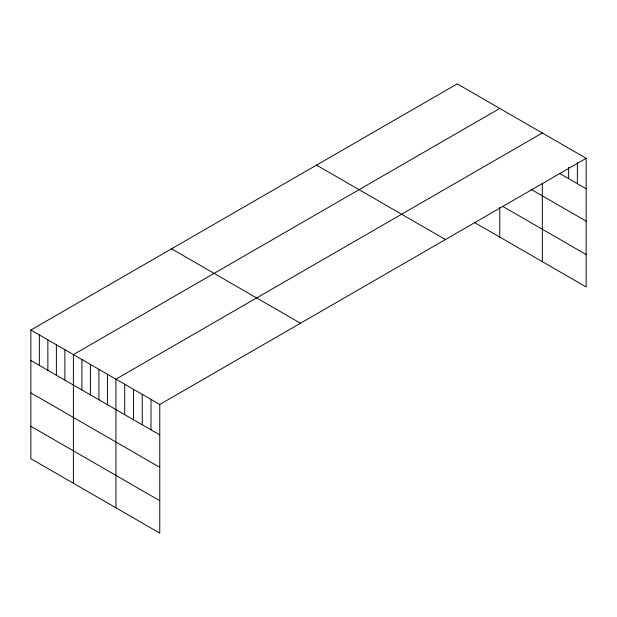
<?xml version="1.0" encoding="UTF-8"?>
<svg xmlns="http://www.w3.org/2000/svg" width="617" height="617" viewBox="0 0 617 617"><rect width="100%" height="100%" fill="white"/><g stroke="black" fill="none" stroke-linecap="round" stroke-linejoin="round"><path stroke-width="0.93" d="M30.85 330.049L159.764 404.474L159.764 533.119L30.85 458.693L30.85 330.049L457.236 83.881L586.15 158.307L586.15 286.951L474.249 222.344M499.778 108.438L73.392 354.613L73.392 483.258M542.32 133.002L115.934 379.17L115.934 507.814M159.764 404.474L586.15 158.307M559.85 173.554L586.15 188.74M531.492 189.589L586.15 221.148M502.87 206.464L586.15 254.543M316.529 165.117L445.443 239.543M171.557 248.813L300.471 323.239M30.85 360.482L159.764 434.908M30.85 392.89L159.764 467.316M30.85 426.285L159.764 500.711M577.381 162.757L577.381 183.673M568.619 167.207L568.619 178.614M542.32 183.241L542.32 261.647M499.778 207.374L499.778 237.082M151.003 399.415L151.003 429.848M142.234 394.356L142.234 424.789M133.465 389.296L133.465 419.722M124.703 384.229L124.703 414.663M107.427 374.257L107.427 404.69M98.921 369.344L98.921 399.777M90.406 364.431L90.406 394.865M81.899 359.526L81.899 389.952M64.885 349.7L64.885 380.126M56.378 344.787L56.378 375.213M47.864 339.874L47.864 370.3M39.357 334.962L39.357 365.395"/></g></svg>
